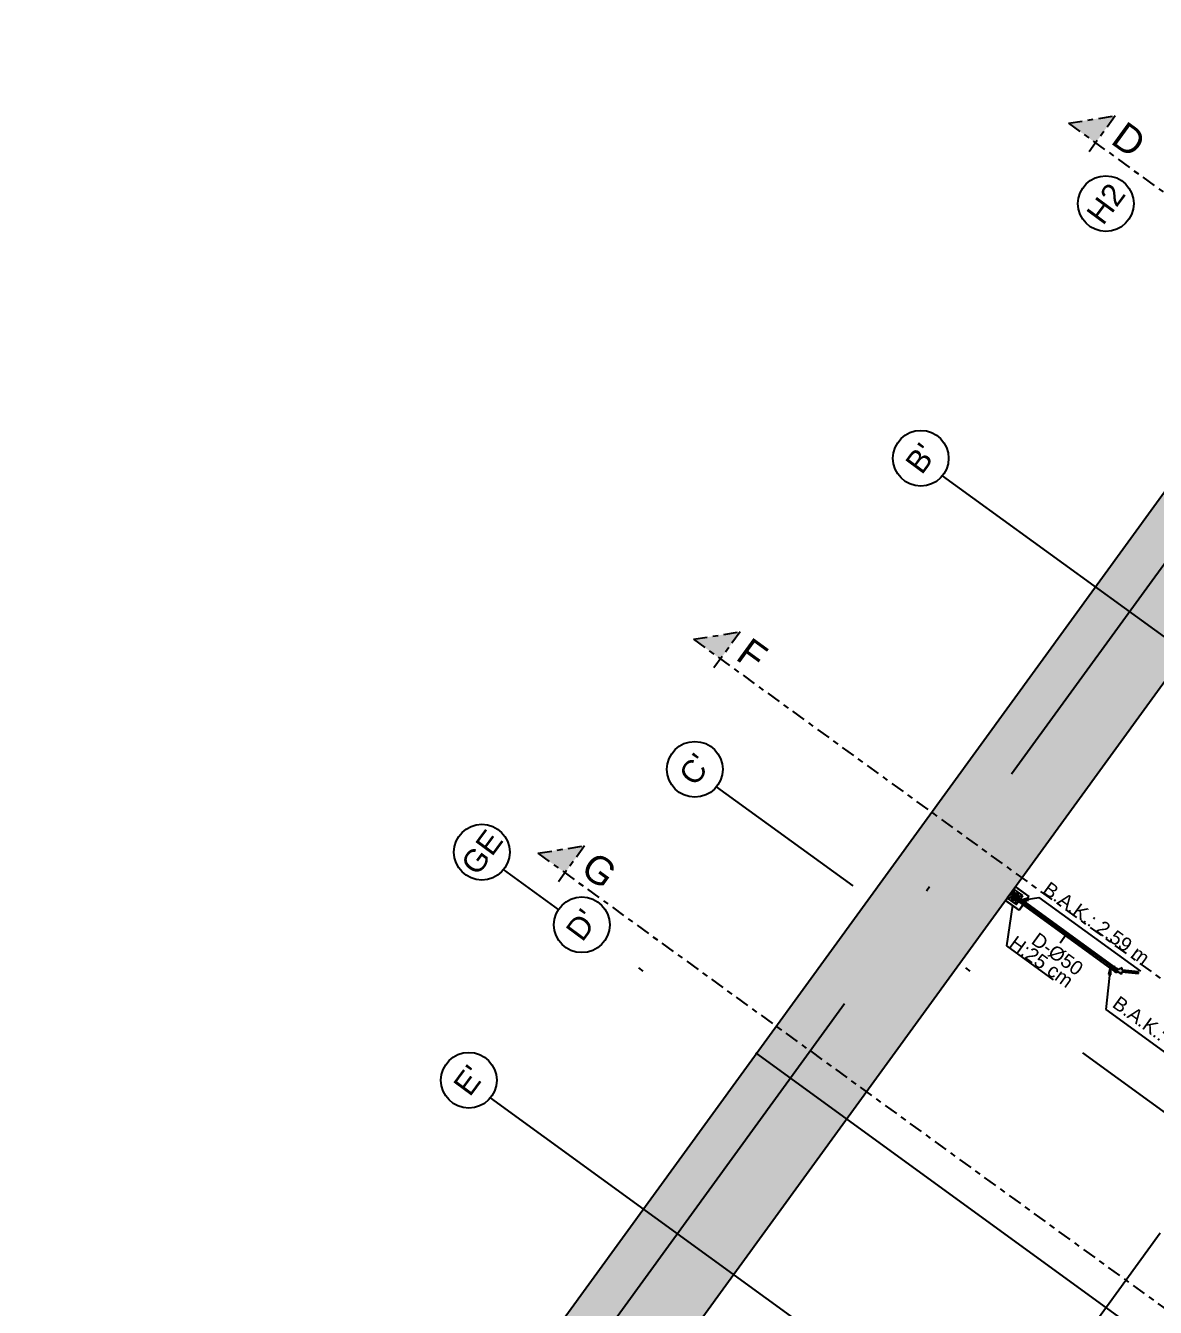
# Model space of a CAD drawing. Header units: millimetres. Extents: x 400408 to 401363, y 4543987 to 4544157.
# Drawn here: x 400987.83 to 401008.11, y 4544133.31 to 4544156.32 of the extents above; entities that cross this region are included whole.
import ezdxf
from ezdxf.enums import TextEntityAlignment as Align

# ---------------------------------------------------------------- set-up
doc = ezdxf.new("R2010")
doc.units = ezdxf.units.MM
for name, pattern in [('AKS', [3, 2.5, -0.25, 0, -0.25]), ('CENTER', [2, 1.25, -0.25, 0.25, -0.25]), ('CIZGI', [0.4, 0.25, -0.15]), ('DASHDOT2', [0.5, 0.25, -0.125, 0, -0.125])]:
    doc.linetypes.add(name, pattern=pattern)
for name, color, linetype in [('aks prota', 2, 'AKS'), ('altlık_PROTA', 8, 'Continuous'), ('caks prota', 4, 'Continuous'), ('kesit tarama prota', 252, 'Continuous'), ('kolon tarama prota', 252, 'Continuous'), ('perde prota', 1, 'Continuous'), ('PRT-AL-TUNEL_EKSENI', 14, 'DASHDOT2'), ('PRT-MI-a_fit_drainage', 10, 'Continuous'), ('skesit prota', 7, 'Continuous'), ('taks prota', 7, 'Continuous'), ('tkesit prota', 7, 'Continuous')]:
    doc.layers.add(name, color=color, linetype=linetype)
doc.styles.add('Arial', font='Arial.ttf')
doc.styles.add('TAKS', font='Arial Unicode.ttf')

# ---------------------------------------------------------------- blocks, each defined once
blk = doc.blocks.new('MEKANİK+2.81')
at = {"layer": 'altlık_PROTA'}
for points in [[(5650, -36505), (5747, -36505), (5725, -36467), (5984, -36318), (5969, -36292), (5710, -36441), (5688, -36403), (5629, -36505)], [(3492, -36505), (3612, -36413), (3584, -36385)], [(5502, -36505), (5559, -36645), (5594, -36625)]]:
    blk.add_hatch(color=256, dxfattribs=at).paths.add_polyline_path(points, flags=0)
for p, q in [((3492, -36505), (3735, -36262)), ((3735, -36262), (5988, -36262)), ((5969, -36292), (5710, -36441)), ((5710, -36441), (5969, -36292)), ((5725, -36467), (5984, -36318)), ((5725, -36467), (5984, -36318)), ((5984, -36318), (5969, -36292)), ((5984, -36318), (5969, -36292)), ((3283, -36655), (3283, -36355)), ((3283, -36355), (3583, -36355)), ((3333, -36505), (3433, -36505)), ((3423, -36465), (3343, -36465)), ((3343, -36465), (3343, -36545)), ((3343, -36545), (3423, -36545)), ((3350, -36500), (3346, -36500)), ((3346, -36510), (3350, -36510)), ((3351, -36500), (3350, -36500)), ((3350, -36510), (3351, -36510)), ((3363, -36500), (3358, -36500)), ((3358, -36510), (3363, -36510)), ((3376, -36500), (3370, -36500)), ((3370, -36510), (3376, -36510)), ((3378, -36468), (3378, -36473)), ((3378, -36473), (3378, -36474)), ((3378, -36480), (3378, -36486)), ((3378, -36493), (3378, -36499)), ((3378, -36511), (3378, -36518)), ((3378, -36525), (3378, -36530)), ((3378, -36537), (3378, -36538)), ((3378, -36538), (3378, -36542)), ((3383, -36555), (3383, -36455)), ((3388, -36473), (3388, -36468)), ((3388, -36474), (3388, -36473)), ((3388, -36486), (3388, -36480)), ((3388, -36499), (3388, -36493)), ((3388, -36518), (3388, -36511)), ((3388, -36530), (3388, -36525)), ((3388, -36538), (3388, -36537)), ((3388, -36542), (3388, -36538)), ((3395, -36500), (3389, -36500)), ((3389, -36510), (3395, -36510)), ((3407, -36500), (3402, -36500)), ((3402, -36510), (3407, -36510)), ((3415, -36500), (3414, -36500)), ((3414, -36510), (3415, -36510)), ((3420, -36500), (3415, -36500)), ((3415, -36510), (3420, -36510)), ((3422, -36505), (3441, -36505)), ((3423, -36545), (3423, -36465)), ((3460, -36471), (3441, -36471)), ((3441, -36505), (3460, -36505)), ((3441, -36540), (3460, -36540)), ((5552, -36472), (3460, -36472)), ((3460, -36538), (5552, -36538)), ((3461, -36505), (5552, -36505)), ((3584, -36385), (3492, -36505)), ((3492, -36505), (3612, -36413)), ((3583, -36355), (3583, -36655)), ((3612, -36413), (3584, -36385)), ((4523, -36505), (4523, -36701)), ((5502, -36505), (5559, -36645)), ((5594, -36625), (5502, -36505)), ((5502, -36505), (5893, -37184)), ((5571, -36471), (5552, -36471)), ((5552, -36505), (5571, -36505)), ((5552, -36540), (5571, -36540)), ((5571, -36505), (5597, -36505)), ((5579, -36505), (5629, -36505)), ((5688, -36403), (5629, -36505)), ((5688, -36403), (5629, -36505)), ((5629, -36555), (5629, -36455)), ((5629, -36505), (5747, -36505)), ((5747, -36505), (5629, -36505)), ((5710, -36441), (5688, -36403)), ((5710, -36441), (5688, -36403)), ((5747, -36505), (5725, -36467)), ((5725, -36467), (5747, -36505)), ((3583, -36655), (3283, -36655)), ((3433, -36655), (3778, -37306)), ((5559, -36645), (5594, -36625)), ((5893, -37184), (8151, -37184)), ((3778, -37306), (4813, -37306))]:
    blk.add_line(p, q, dxfattribs=at)
at = {"layer": 'altlık_PROTA', "flags": 128}
for points in [[(3353, -36505), (3353, -36504), (3353, -36503), (3353, -36502), (3353, -36500), (3353, -36499), (3353, -36498), (3354, -36497), (3354, -36496), (3354, -36495), (3355, -36493), (3355, -36492), (3356, -36491), (3356, -36490), (3357, -36489), (3358, -36488), (3358, -36487), (3359, -36486), (3360, -36485), (3361, -36484), (3362, -36484), (3363, -36483), (3363, -36482), (3364, -36481), (3365, -36481), (3366, -36480), (3367, -36479), (3368, -36479), (3370, -36478), (3371, -36478), (3372, -36477), (3373, -36477), (3374, -36476), (3375, -36476), (3376, -36476), (3378, -36475), (3379, -36475), (3380, -36475), (3381, -36475), (3382, -36475), (3383, -36475)], [(3381, -36535), (3380, -36535), (3379, -36535), (3378, -36535), (3377, -36535), (3375, -36535), (3374, -36534), (3373, -36534), (3372, -36533), (3371, -36533), (3370, -36533), (3369, -36532), (3368, -36531), (3367, -36531), (3366, -36530), (3365, -36529), (3364, -36529), (3363, -36528), (3362, -36527), (3361, -36526), (3360, -36525), (3359, -36524), (3359, -36523), (3358, -36523), (3357, -36522), (3357, -36520), (3356, -36519), (3356, -36518), (3355, -36517), (3355, -36516), (3354, -36515), (3354, -36514), (3353, -36513), (3353, -36512), (3353, -36510), (3353, -36509), (3353, -36508), (3353, -36507), (3353, -36506), (3353, -36505)], [(3383, -36475), (3383, -36475), (3383, -36475), (3383, -36475), (3383, -36475), (3384, -36475), (3384, -36475), (3385, -36475), (3386, -36475), (3386, -36475), (3387, -36475), (3388, -36475), (3389, -36475), (3391, -36475), (3392, -36475)], [(3392, -36535), (3391, -36535), (3389, -36535), (3388, -36535), (3387, -36535), (3386, -36535), (3386, -36535), (3385, -36535), (3384, -36535), (3384, -36535), (3383, -36535), (3383, -36535), (3383, -36535), (3383, -36535), (3383, -36535)], [(3399, -36475), (3401, -36475), (3402, -36475), (3404, -36475), (3406, -36475), (3408, -36475), (3410, -36475), (3412, -36475), (3414, -36475), (3416, -36475), (3418, -36475), (3421, -36475), (3423, -36475)], [(3423, -36535), (3421, -36535), (3418, -36535), (3416, -36535), (3414, -36535), (3412, -36535), (3410, -36535), (3408, -36535), (3406, -36535), (3404, -36535), (3402, -36535), (3401, -36535), (3399, -36535)], [(3423, -36475), (3425, -36475), (3427, -36475), (3430, -36475), (3432, -36475), (3434, -36475), (3437, -36475), (3439, -36475), (3441, -36475), (3441, -36475)], [(3441, -36535), (3439, -36535), (3437, -36535), (3434, -36535), (3432, -36535), (3430, -36535), (3427, -36535), (3425, -36535), (3423, -36535)], [(5616, -36475), (5615, -36475), (5613, -36475), (5611, -36475), (5610, -36475), (5608, -36475), (5606, -36475), (5604, -36475), (5602, -36475), (5600, -36475), (5598, -36475), (5596, -36475), (5594, -36475), (5592, -36475), (5589, -36475), (5587, -36475), (5585, -36475), (5582, -36475), (5580, -36475), (5578, -36475), (5575, -36475), (5573, -36475), (5571, -36475), (5571, -36475)], [(5571, -36535), (5573, -36535), (5575, -36535), (5578, -36535), (5580, -36535), (5582, -36535), (5585, -36535), (5587, -36535), (5589, -36535), (5591, -36535), (5594, -36535), (5596, -36535), (5598, -36535), (5600, -36535), (5602, -36535), (5604, -36535), (5606, -36535), (5608, -36535), (5610, -36535), (5611, -36535), (5613, -36535), (5615, -36535), (5616, -36535)], [(5629, -36475), (5629, -36475), (5629, -36475), (5629, -36475), (5629, -36475), (5628, -36475), (5628, -36475), (5627, -36475), (5626, -36475), (5626, -36475), (5625, -36475), (5624, -36475), (5623, -36475), (5622, -36475), (5620, -36475), (5619, -36475), (5618, -36475), (5616, -36475)], [(5616, -36535), (5618, -36535), (5619, -36535), (5620, -36535), (5621, -36535), (5623, -36535), (5624, -36535), (5625, -36535), (5626, -36535), (5626, -36535), (5627, -36535), (5628, -36535), (5628, -36535), (5629, -36535), (5629, -36535), (5629, -36535), (5629, -36535), (5629, -36535)]]:
    blk.add_lwpolyline(points, dxfattribs=at)
at = {"layer": 'altlık_PROTA'}
for centre, radius, start, end in [((3383, -36505), 37.3, 97.6967, 172.3033), ((3383, -36505), 37.3, 187.6967, 262.3033), ((3383, -36505), 34.3, 0, 180), ((3383, -36505), 34.3, 180, 0), ((3383, -36505), 33, 0, 180), ((3383, -36505), 33, 180, 0), ((3383, -36505), 32, 98.9893, 171.0107), ((3383, -36505), 32, 188.9893, 261.0107), ((3383, -36505), 25.3, 101.3831, 168.6169), ((3383, -36505), 25.3, 191.3831, 258.6169), ((3383, -36505), 20, 104.4775, 165.5225), ((3383, -36505), 20, 194.4775, 255.5225), ((3383, -36522), 16.5, 90, 270), ((3383, -36505), 13.3, 112.0243, 157.9757), ((3383, -36505), 13.3, 202.0243, 247.9757), ((3383, -36505), 8, 128.6822, 141.3178), ((3383, -36505), 8, 218.6822, 231.3178), ((3383, -36489), 16.5, 270, 90), ((3383, -36505), 37.3, 7.6967, 82.3033), ((3383, -36505), 32, 8.9893, 81.0107), ((3383, -36505), 25.3, 11.3831, 78.6169), ((3383, -36505), 20, 14.4775, 75.5225), ((3383, -36505), 13.3, 22.0243, 67.9757), ((3383, -36505), 8, 38.6822, 51.3178), ((3383, -36505), 37.3, 277.6967, 352.3033), ((3383, -36505), 13.3, 292.0243, 337.9757), ((3383, -36505), 8, 308.6822, 321.3178), ((3383, -36505), 25.3, 281.3831, 348.6169), ((3383, -36505), 20, 284.4775, 345.5225), ((3383, -36505), 32, 278.9893, 351.0107), ((5629, -36505), 33, 59.8226, 180), ((5629, -36505), 33, 180, 0), ((5629, -36505), 34.3, 60, 118.0819), ((5629, -36522), 16.5, 90, 270), ((5629, -36505), 34.3, 241.9253, 0), ((5629, -36505), 30.2, 260, 0), ((5629, -36505), 30.2, 60.0026, 94.5868), ((5629, -36489), 16.5, 30, 90)]:
    blk.add_arc(centre, radius, start, end, dxfattribs=at)
for centre, major_axis, start_param, end_param in [((3441, -36505), (0, -34.3), 1.570796, 3.665191), ((3441, -36505), (0, 30.2), 5.061455, 6.457718), ((3441, -36505), (0, 34.3), 2.617994, 4.712389), ((3441, -36505), (0, 30.2), 2.96706, 4.363323), ((3460, -36505), (0, 34.3), 4.712389, 6.283185), ((3460, -36505), (0, 33), 5.822373, 6.283185), ((3460, -36505), (0, 33), 0.261799, 1.570796), ((3460, -36505), (0, 33), 1.570796, 2.879793), ((3460, -36505), (0, 34.3), 3.141593, 4.712389), ((3460, -36505), (0, 33), 3.141593, 3.602405), ((5552, -36505), (0, 34.3), 4.712389, 6.544985), ((5552, -36505), (0, 34.3), 0.261799, 1.570796), ((5552, -36505), (0, 34.3), 2.879793, 4.712389), ((5552, -36505), (0, 34.3), 1.570796, 2.879793), ((5552, -36505), (0, 33), 5.822373, 6.283185), ((5552, -36505), (0, 33), 3.141593, 3.602405), ((5571, -36505), (0, 34.3), 4.712389, 6.283185), ((5571, -36505), (0, 34.3), 3.141593, 4.712389)]:
    blk.add_ellipse(centre, major_axis=major_axis, ratio=0.01, start_param=start_param, end_param=end_param, dxfattribs=at)
at = {"layer": 'altlık_PROTA', "style": 'Arial'}
for s, p in [('B.A.K.: 2.59 m', (3717, -36155)), ('D-Ø50', (4087, -37012)), ('H:25 cm', (3801, -37293)), ('B.A.K.: 2.57 m', (5934, -37079))]:
    blk.add_text(s, height=250, dxfattribs=at).set_placement(p)
blk = doc.blocks.new('YER SUZGECI_20x20')
at = {"color": 2}
blk.add_lwpolyline([(-20, 0), (0, 0), (0, 20), (-20, 20)], close=True, dxfattribs=at)
for points in [[(0, 20), (-20, 0)], [(-20, 20), (0, 0)]]:
    blk.add_lwpolyline(points, dxfattribs=at)
blk.add_circle((-10, 10), 7, dxfattribs=at)

msp = doc.modelspace()

# ---------------------------------------------------------------- hatches: boundary and pattern name
at = {"layer": 'kesit tarama prota'}
h = msp.add_hatch(color=256, dxfattribs=at)
h.dxf.hatch_style = 1
h.paths.add_polyline_path([(401007.385, 4544154.699), (401006.547, 4544154.566), (401007.033, 4544154.214)])
h = msp.add_hatch(color=256, dxfattribs=at)
h.dxf.hatch_style = 1
h.paths.add_polyline_path([(401000.654, 4544145.435), (400999.816, 4544145.302), (401000.302, 4544144.949)])
h = msp.add_hatch(color=256, dxfattribs=at)
h.dxf.hatch_style = 1
h.paths.add_polyline_path([(400997.864, 4544141.595), (400997.026, 4544141.462), (400997.512, 4544141.11)])
at = {"layer": 'kolon tarama prota'}
h = msp.add_hatch(color=256, dxfattribs=at)
h.dxf.hatch_style = 1
h.paths.add_polyline_path([(401031.098, 4544091.798), (401018.362, 4544101.048), (401005.161, 4544101.048), (401005.161, 4544110.643), (400991.077, 4544120.876), (401014.059, 4544152.508), (401097.619, 4544091.798), (401069.952, 4544091.798), (401073.028, 4544089.563), (401073.708, 4544089.563), (401073.385, 4544089.798), (401103.435, 4544089.798), (401013.499, 4544155.14), (400988.401, 4544120.595), (401003.461, 4544109.653), (401003.461, 4544099.348), (401017.639, 4544099.348), (401030.789, 4544089.798), (401060.829, 4544089.798), (401061.152, 4544089.563), (401061.833, 4544089.563), (401058.757, 4544091.798), (401055.594, 4544091.798), (401055.594, 4544094.598), (401052.974, 4544094.598), (401052.974, 4544094.298), (401055.294, 4544094.298), (401055.294, 4544091.798)])

# ---------------------------------------------------------------- linework, layer by layer
at = {"layer": 'aks prota', "ltscale": 10}
for p, q in [((400987.832, 4544118.536), (401015.282, 4544156.317)), ((400993.495, 4544114.422), (401020.945, 4544152.203)), ((401087.473, 4544087.798), (401004.286, 4544148.237)), ((401075.734, 4544087.798), (401000.23, 4544142.655)), ((400997.394, 4544140.451), (400996.408, 4544141.167)), ((401069.865, 4544087.798), (400998.202, 4544139.864)), ((401063.995, 4544087.798), (400996.175, 4544137.072))]:
    msp.add_line(p, q, dxfattribs=at)
at = {"layer": 'caks prota', "ltscale": 0.05}
for centre in [(401007.217, 4544153.122), (401003.896, 4544148.551), (400999.841, 4544142.968), (400996.019, 4544141.481), (400997.813, 4544140.177), (400995.785, 4544137.386)]:
    msp.add_circle(centre, 0.5, dxfattribs=at)
at = {"layer": 'perde prota'}
for points in [[(401069.952, 4544091.798), (401073.028, 4544089.563), (401073.708, 4544089.563), (401073.385, 4544089.798), (401103.435, 4544089.798), (401013.499, 4544155.14), (400988.401, 4544120.595), (401003.461, 4544109.653), (401003.461, 4544099.348), (401017.639, 4544099.348), (401030.789, 4544089.798), (401060.829, 4544089.798), (401061.152, 4544089.563), (401061.833, 4544089.563), (401058.757, 4544091.798)], [(401069.952, 4544091.798), (401097.619, 4544091.798), (401014.059, 4544152.508), (400991.077, 4544120.876), (401005.161, 4544110.643), (401005.161, 4544101.048), (401018.362, 4544101.048), (401031.098, 4544091.798), (401055.294, 4544091.798)]]:
    msp.add_lwpolyline(points, dxfattribs=at)
at = {"layer": 'PRT-AL-TUNEL_EKSENI', "ltscale": 10}
msp.add_line((401097.085, 4544087.798), (401007.607, 4544152.808), dxfattribs=at)
at = {"layer": 'PRT-MI-a_fit_drainage', "color": 2, "linetype": 'CIZGI'}
msp.add_lwpolyline([(401005.838, 4544140.682), (401005.595, 4544140.858), (401005.419, 4544140.616), (401005.661, 4544140.439)], close=True, dxfattribs=at)
at = {"layer": 'skesit prota', "linetype": 'CENTER', "ltscale": 0.2}
for p, q in [((401006.547, 4544154.566), (401007.385, 4544154.699)), ((401007.385, 4544154.699), (401006.856, 4544153.971)), ((400999.816, 4544145.302), (401000.654, 4544145.435)), ((401000.654, 4544145.435), (401000.125, 4544144.707)), ((400997.026, 4544141.462), (400997.864, 4544141.595)), ((400997.864, 4544141.595), (400997.335, 4544140.867))]:
    msp.add_line(p, q, dxfattribs=at)
for points in [[(401006.547, 4544154.566), (401102.576, 4544084.797)], [(400999.816, 4544145.302), (401036.58, 4544118.591)], [(400997.026, 4544141.462), (401045.346, 4544106.356)], [(400997.026, 4544141.462), (401045.346, 4544106.356)]]:
    msp.add_lwpolyline(points, dxfattribs=at)

# ---------------------------------------------------------------- block references
at = {"xscale": 0.001, "yscale": 0.001, "zscale": 0.001, "rotation": 323.9999999999613}
msp.add_blockref('MEKANİK+2.81', (401024.308, 4544172.2), dxfattribs=at)
at = {"layer": 'PRT-MI-a_fit_drainage', "color": 2, "xscale": 0.01, "yscale": 0.01, "zscale": 0.01, "rotation": 144.0000000000069}
msp.add_blockref('YER SUZGECI_20x20', (401005.566, 4544140.818), dxfattribs=at)

# ---------------------------------------------------------------- texts
at = {"layer": 'taks prota', "style": 'TAKS'}
for s, p in [('H2', (401007.217, 4544153.122)), ("B'", (401003.896, 4544148.551)), ("C'", (400999.841, 4544142.968)), ('GE', (400996.019, 4544141.481)), ("D'", (400997.813, 4544140.177)), ("E'", (400995.785, 4544137.386))]:
    msp.add_text(s, height=0.4, rotation=53.5052, dxfattribs=at).set_placement(p, align=Align.MIDDLE_CENTER)
at = {"layer": 'tkesit prota', "style": 'Arial'}
for s, p in [('D', (401007.282, 4544154.217)), ('F', (401000.552, 4544144.953)), ('G', (400997.762, 4544141.113))]:
    msp.add_text(s, height=0.5, rotation=324, dxfattribs=at).set_placement(p)

doc.saveas('drawing.dxf')
